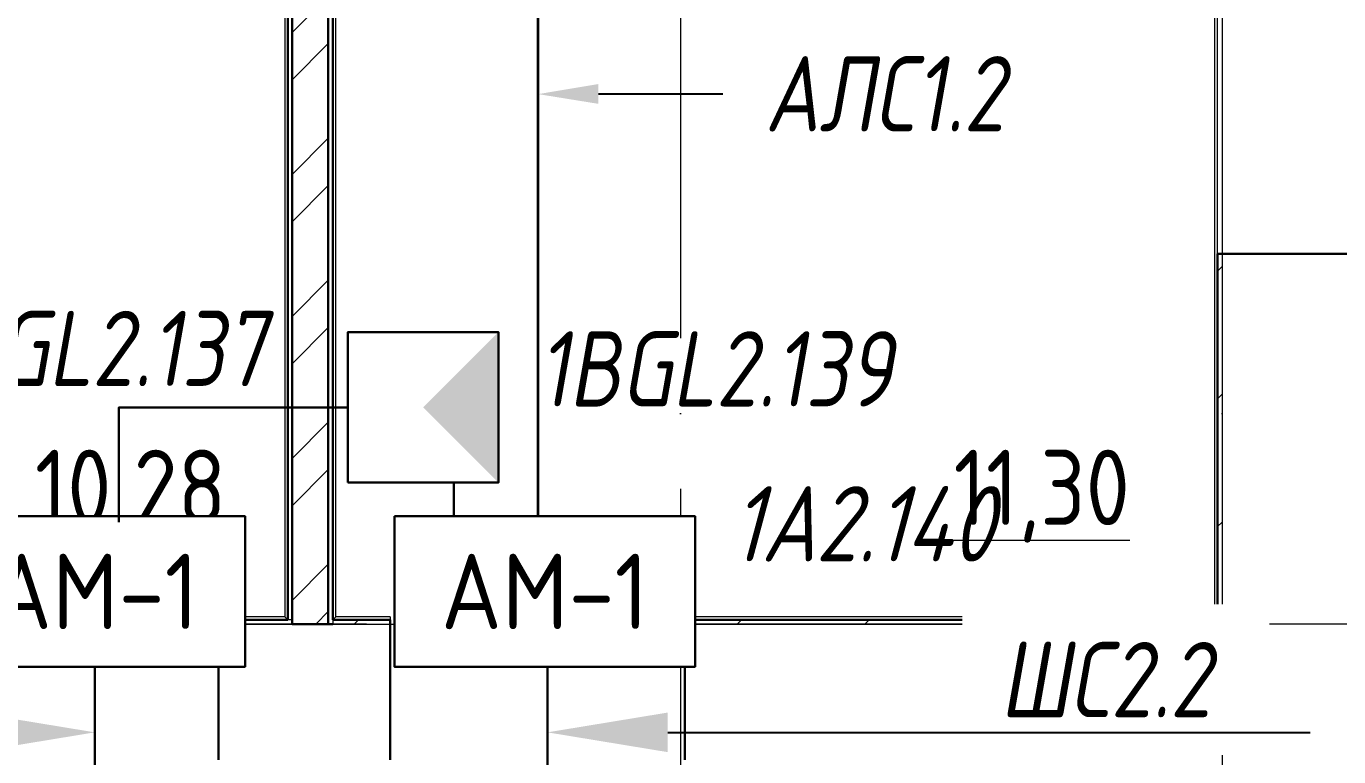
# Model space of a CAD drawing. Header units: millimetres. Extents: x -259793 to 1187961, y -549744 to 43070.
# Drawn here: x 133552 to 137914, y 12821 to 15246 of the extents above; entities that cross this region are included whole.
import ezdxf
from ezdxf import colors
from ezdxf.entities.mleader import LeaderData, LeaderLine
from ezdxf.enums import TextEntityAlignment as Align
from ezdxf.math import Vec2, Vec3

# ---------------------------------------------------------------- set-up
doc = ezdxf.new("R2010")
doc.units = ezdxf.units.MM
doc.linetypes.add('ADSK_Линия сетки', pattern=[25, 20, -2.5, 0, -2.5])
doc.linetypes.add('штриховаяX2', pattern=[1.5, 1, -0.5])
for name, color, linetype, lineweight in [('E-Безопасность-G', 153, 'Continuous', 35), ('RC-Выноски', 7, 'Continuous', 0), ('RC-Извещатели_охранные', 5, 'Continuous', 30), ('RC-Прочее_оборудование', 5, 'Continuous', 30), ('лс', 5, 'Continuous', 30), ('Марки помещений', 252, 'Continuous', 20), ('Ограждение', 252, 'Continuous', 9), ('Оси', 252, 'Continuous', 9), ('Стены внутренние', 7, 'Continuous', 18), ('Стены наружные', 7, 'Continuous', 18), ('Стены штриховка', 7, 'Continuous', 9)]:
    doc.layers.add(name, color=color, linetype=linetype, lineweight=lineweight)
doc.layers.add('RC-Позиционные_обозначения', color=7, linetype='Continuous')
doc.styles.add('GOST Common_2', font='', dxfattribs={"width": 0.9, "height": 250})
doc.styles.add('ISOCPEUR', font='isocpeur.ttf', dxfattribs={"width": 0.9, "height": 350})
doc.styles.add('RubezhCAD', font='', dxfattribs={"oblique": 10})
doc.styles.get("Standard").update_dxf_attribs({"font": ''})
doc.styles.get('GOST Common_2').set_extended_font_data('GOST type B')
doc.styles.get('RubezhCAD').set_extended_font_data('GOST type A')
doc.styles.get('Standard').set_extended_font_data('GOST type B')

# ---------------------------------------------------------------- blocks, each defined once
blk = doc.blocks.new('RC-UGO-AM-01')
at = {"layer": 'RC-Прочее_оборудование'}
blk.add_point((0, 0), dxfattribs=at)
blk.add_attdef('PSTN', text='', height=2.5, dxfattribs=at).set_placement((2.323, 2.403), align=Align.BOTTOM_LEFT)
blk.add_wipeout([(4.993, 2.499), (4.993, -2.499), (-4.993, -2.499), (-4.987, 2.499)]).dxf.layer = 'RC-Прочее_оборудование'
blk.add_wipeout([(-4.993, -2.499), (-4.993, 2.499), (4.993, 2.499), (4.993, -2.499)]).dxf.layer = 'RC-Прочее_оборудование'
blk.add_lwpolyline([(-4.993, 2.499), (4.993, 2.499), (4.993, -2.499), (-4.993, -2.499), (-4.993, 2.499)], close=True, dxfattribs=at)
blk.add_lwpolyline([(-4.993, 2.499), (-4.987, 2.499)], dxfattribs=at)
blk.add_lwpolyline([(-4.993, 2.499), (-4.987, 2.499)], dxfattribs=at)
at = {"layer": 'RC-Прочее_оборудование', "ltscale": 100, "style": 'ISOCPEUR', "width": 0.9}
blk.add_text('АМ-1', height=2.5, dxfattribs=at).set_placement((0, 0), align=Align.MIDDLE)
blk = doc.blocks.new('RC-UGO-IOPPA-01')
at = {"layer": 'RC-Извещатели_охранные'}
blk.add_attdef('PSTN', text='', height=2.5, dxfattribs=at).set_placement((0.977, 2.603), align=Align.BOTTOM_LEFT)
blk.add_wipeout([(2.5, -2.5), (2.5, 2.5), (-2.5, 2.5), (-2.5, -2.5)]).dxf.layer = 'RC-Извещатели_охранные'
blk.add_wipeout([(-2.5, -2.5), (-2.5, 2.5), (2.5, 2.5), (2.5, -2.5)]).dxf.layer = 'RC-Извещатели_охранные'
h = blk.add_hatch(color=256, dxfattribs=at)
h.dxf.hatch_style = 1
h.paths.add_polyline_path([(2.5, -2.5), (2.5, 2.5), (0, 0)])
blk.add_lwpolyline([(-2.5, -2.5), (2.5, -2.5), (2.5, 2.5), (-2.5, 2.5)], close=True, dxfattribs=at)
blk = doc.blocks.new('2 этаж')
at = {"layer": 'Ограждение', "color": 251, "true_color": 0x636466}
for p, q in [((134411, 18960.7), (134411, 13285.7)), ((134581, 13285.7), (134581, 18960.7)), ((137501, 16155.7), (137501, 13285.7)), ((134191, 13275.7), (134191, 13285.7)), ((134411, 13285.7), (134191, 13285.7)), ((134411, 13285.7), (134421, 13275.7)), ((134581, 13285.7), (134571, 13275.7)), ((134761, 13285.7), (134581, 13285.7)), ((134761, 13285.7), (134761, 13275.7)), ((135741, 13275.7), (135741, 13285.7)), ((137501, 13285.7), (135741, 13285.7)), ((137501, 13285.7), (137511, 13275.7))]:
    blk.add_line(p, q, dxfattribs=at)
at = {"layer": 'Оси', "color": 251, "linetype": 'ADSK_Линия сетки', "ltscale": 100, "true_color": 0x636466}
for p, q in [((135726, 33711.4), (135726, -32265.4)), ((137526, 33711.4), (137526, -32265.4)), ((139683.5, 13260.7), (93565.9, 13260.7))]:
    blk.add_line(p, q, dxfattribs=at)
at = {"layer": 'Стены внутренние', "color": 251, "lineweight": 30, "true_color": 0x636466}
for p, q in [((137526, 14490.7), (138228, 14490.7)), ((134191, 12810.7), (134191, 13260.7)), ((134571, 13260.7), (134436, 13260.7)), ((134761, 12810.7), (134761, 13260.7)), ((135741, 12810.7), (135741, 13260.7)), ((137526, 13260.7), (137526, 13275.7))]:
    blk.add_line(p, q, dxfattribs=at)
at = {"layer": 'Стены внутренние', "color": 251, "true_color": 0x636466}
for p, q in [((137526, 14490.7), (137526, 13275.7)), ((133006, 13260.7), (134191, 13260.7)), ((134571, 13260.7), (137526, 13260.7))]:
    blk.add_line(p, q, dxfattribs=at)
at = {"layer": 'Стены наружные', "color": 251, "lineweight": 30, "true_color": 0x636466}
for p, q in [((134556, 13260.7), (134556, 18960.7)), ((134571, 18960.7), (134571, 13275.7)), ((134421, 18660.7), (134421, 13275.7)), ((134436, 13260.7), (134436, 18660.7)), ((137511, 13275.7), (137511, 14490.7)), ((137526, 14490.7), (137511, 14490.7)), ((134421, 13275.7), (134191, 13275.7)), ((134191, 13260.7), (134191, 13275.7)), ((134761, 13275.7), (134571, 13275.7)), ((134761, 13260.7), (134761, 13275.7)), ((137511, 13275.7), (135741, 13275.7)), ((135741, 13260.7), (135741, 13275.7))]:
    blk.add_line(p, q, dxfattribs=at)
at = {"layer": 'Стены наружные', "color": 251, "true_color": 0x636466}
for p, q in [((137511, 14490.7), (137511, 15820.7)), ((134191, 13260.7), (134436, 13260.7))]:
    blk.add_line(p, q, dxfattribs=at)
at = {"layer": 'Стены наружные', "color": 251, "linetype": 'Continuous', "lineweight": 9, "true_color": 0x636466}
for p, q in [((134436, 15225.5), (134556, 15345.5)), ((134436, 15068.3), (134556, 15188.3)), ((134436, 14754), (134556, 14874)), ((134436, 14596.9), (134556, 14716.9)), ((137511, 14433.3), (137526, 14448.3)), ((134436, 14282.6), (134556, 14402.6)), ((134436, 14125.4), (134556, 14245.4)), ((137511, 14009), (137526, 14024)), ((134436, 13811.1), (134556, 13931.1)), ((134436, 13653.9), (134556, 13773.9)), ((137511, 13584.8), (137526, 13599.8)), ((134436, 13339.6), (134556, 13459.6)), ((134514.3, 13260.7), (134556, 13302.5)), ((134217.1, 13260.7), (134232.1, 13275.7)), ((134641.4, 13260.7), (134656.4, 13275.7)), ((135914.2, 13260.7), (135929.2, 13275.7)), ((136338.4, 13260.7), (136353.4, 13275.7)), ((136762.7, 13260.7), (136777.7, 13275.7)), ((137187, 13260.7), (137202, 13275.7))]:
    blk.add_line(p, q, dxfattribs=at)
at = {"layer": 'Стены штриховка', "color": 251, "true_color": 0x636466}
for p, q in [((134436, 13275.7), (134421, 13275.7)), ((134571, 13275.7), (134571, 13260.7))]:
    blk.add_line(p, q, dxfattribs=at)
at = {"layer": 'Марки помещений', "color": 251, "true_color": 0x636466, "style": 'GOST Common_2', "width": 0.9}
for s, p in [('%%U10,28', (133580.9, 13589.9)), ('%%U11,30', (136633.5, 13589.9))]:
    blk.add_text(s, height=250, dxfattribs=at).set_placement(p)

msp = doc.modelspace()

# ---------------------------------------------------------------- block references
msp.add_blockref('2 этаж', (0, 0))

# ---------------------------------------------------------------- next in the draw order: block references
at = {"layer": 'RC-Прочее_оборудование', "color": 1, "ltscale": 0.01}
ref = msp.add_blockref('RC-UGO-AM-01', (135275.16624, 13369.44548), dxfattribs=dict(at, xscale=100, yscale=100, zscale=100))
ref.add_attrib('PSTN', '1A2.140', (135892.49473, 13469.05374), dxfattribs={"layer": 'RC-Позиционные_обозначения', "height": 250, "style": 'RubezhCAD', "oblique": 15})
ref = msp.add_blockref('RC-UGO-AM-01', (133780.08313, 13369.44548), dxfattribs=dict(at, xscale=100, yscale=100, zscale=100))
ref.add_attrib('PSTN', '1A2.138', (132261.97284, 13017.9729), dxfattribs={"layer": 'RC-Позиционные_обозначения', "height": 250, "style": 'RubezhCAD', "oblique": 15})

# ---------------------------------------------------------------- next in the draw order: leaders
at = {"layer": 'RC-Выноски', "ltscale": 0.01}
ml = msp.add_multileader_mtext('Standard', dxfattribs=at)
ml.set_content('АЛС1.2', color=256, style='RubezhCAD')
ml.set_leader_properties()
ml.build(insert=Vec2(0, 0))
ml.multileader.update_dxf_attribs({"has_text_frame": 1, "text_right_attachment_type": 2, "dogleg_length": 2, "arrow_head_size": 200, "scale": 100})
ctx = ml.context
ctx.base_point, ctx.scale, ctx.char_height, ctx.arrow_head_size, ctx.landing_gap_size, ctx.plane_origin = Vec3(135867.14293, 15021.75848), 100, 250, 200, 100, Vec3(89885.32343, -170951.53117)
ctx.right_attachment, ctx.text_align_type = 2, 1
notes = []
notes.append((ctx, [(0, (1, 1, 0), (135667.14293, 15021.75848), (1, 0), 200, [(0, [(135253.33816, 15020.58058)], 0, [])])]))
ctx.mtext.insert, ctx.mtext.alignment, ctx.mtext.flow_direction = Vec3(136404.97467, 15146.75848), 2, 5
ctx.mtext.has_bg_fill, ctx.mtext.bg_color, ctx.mtext.bg_scale_factor, ctx.mtext.bg_transparency, ctx.mtext.use_window_bg_color = 1, -1027028792, 1.5, 0, 1
for ctx, leaders in notes:
    for number, flags, end, landing, length, lines in leaders:
        leader = LeaderData()
        leader.index, (leader.has_last_leader_line, leader.has_dogleg_vector, leader.attachment_direction) = number, flags
        leader.last_leader_point, leader.dogleg_vector, leader.dogleg_length = Vec3(end), Vec3(landing), length
        for number, points, colour, breaks in lines:
            line = LeaderLine()
            line.index, line.vertices, line.color, line.breaks = number, Vec3.list(points), colors.encode_raw_color(colour), breaks
            leader.lines.append(line)
        ctx.leaders.append(leader)

# ---------------------------------------------------------------- next in the draw order: linework, layer by layer
at = {"layer": 'E-Безопасность-G', "color": 5}
msp.add_line((135253.33816, 13619.378), (135253.33816, 24197.22909), dxfattribs=at)
at = {"layer": 'лс', "linetype": 'штриховаяX2', "ltscale": 2}
for p, q in [((133780.08313, 12683.97517), (133780.08313, 13119.51296)), ((135284.13003, 12683.97517), (135284.13003, 13119.51296))]:
    msp.add_line(p, q, dxfattribs=at)
at = {"layer": 'лс'}
for points in [[(134621.07436, 13980.71355), (133860.19609, 13980.71355), (133860.19609, 13599.57362)], [(134972.61481, 13730.71355), (134972.61481, 13619.378)]]:
    msp.add_lwpolyline(points, dxfattribs=at)

# ---------------------------------------------------------------- next in the draw order: block references
at = {"layer": 'RC-Извещатели_охранные'}
ref = msp.add_blockref('RC-UGO-IOPPA-01', (132844.69116, 13980.71355), dxfattribs=dict(at, xscale=100, yscale=100, zscale=100))
ref.add_attrib('PSTN', '1BGL2.137', dxfattribs={"layer": 'RC-Позиционные_обозначения', "height": 250, "style": 'RubezhCAD', "oblique": 10}).set_placement((133766.35377, 13976.14134), align=Align.BOTTOM_CENTER)
ref = msp.add_blockref('RC-UGO-IOPPA-01', (134871.07436, 13980.71355), dxfattribs=dict(at, xscale=100, yscale=100, zscale=100))
ref.add_attrib('PSTN', '1BGL2.139', dxfattribs={"layer": 'RC-Позиционные_обозначения', "height": 250, "style": 'RubezhCAD', "oblique": 10}).set_placement((135842.62387, 13908.41475), align=Align.BOTTOM_CENTER)

# ---------------------------------------------------------------- next in the draw order: leaders
at = {"layer": 'RC-Выноски', "ltscale": 0.01}
ml = msp.add_multileader_mtext('Standard', dxfattribs=at)
ml.set_content('ШС2.3', color=256, style='RubezhCAD')
ml.set_leader_properties()
ml.build(insert=Vec2(0, 0))
ml.multileader.update_dxf_attribs({"has_text_frame": 1, "text_left_attachment_type": 6, "text_right_attachment_type": 6, "dogleg_length": 2, "arrow_head_size": 400, "scale": 100})
ctx = ml.context
ctx.base_point, ctx.scale, ctx.char_height, ctx.arrow_head_size, ctx.landing_gap_size, ctx.plane_origin = Vec3(131094.68547, 12901.74406), 100, 250, 400, 100, Vec3(-152331.14183, -32454.00791)
ctx.left_attachment, ctx.right_attachment, ctx.text_align_type = 6, 6, 2
notes = []
notes.append((ctx, [(1, (1, 1, 0), (132097.23755, 12901.74406), (-1, 0), 53.6743, [(0, [(133780.08313, 12901.74406)], 0, [])])]))
ctx.mtext.insert, ctx.mtext.alignment, ctx.mtext.flow_direction = Vec3(131943.56324, 13201.74406), 3, 5
ctx.mtext.has_bg_fill, ctx.mtext.bg_color, ctx.mtext.bg_scale_factor, ctx.mtext.bg_transparency, ctx.mtext.use_window_bg_color = 1, -1027028792, 1.5, 0, 1
ml = msp.add_multileader_mtext('Standard', dxfattribs=at)
ml.set_content('ШС2.2', color=256, style='RubezhCAD')
ml.set_leader_properties()
ml.build(insert=Vec2(0, 0))
ml.multileader.update_dxf_attribs({"has_text_frame": 1, "text_left_attachment_type": 6, "text_right_attachment_type": 6, "dogleg_length": 2, "arrow_head_size": 400, "scale": 100})
ctx = ml.context
ctx.base_point, ctx.scale, ctx.char_height, ctx.arrow_head_size, ctx.landing_gap_size, ctx.plane_origin = Vec3(136687.31112, 12901.74406), 100, 250, 400, 100, Vec3(-150827.09494, -32454.00791)
ctx.left_attachment, ctx.right_attachment = 6, 6
notes.append((ctx, [(0, (1, 1, 0), (136633.63682, 12901.74406), (1, 0), 53.6743, [(0, [(135284.13003, 12901.74406)], 0, [])])]))
ctx.mtext.insert, ctx.mtext.flow_direction = Vec3(136787.31112, 13201.74406), 5
ctx.mtext.has_bg_fill, ctx.mtext.bg_color, ctx.mtext.bg_scale_factor, ctx.mtext.bg_transparency, ctx.mtext.use_window_bg_color = 1, -1027028792, 1.5, 0, 1
for ctx, leaders in notes:
    for number, flags, end, landing, length, lines in leaders:
        leader = LeaderData()
        leader.index, (leader.has_last_leader_line, leader.has_dogleg_vector, leader.attachment_direction) = number, flags
        leader.last_leader_point, leader.dogleg_vector, leader.dogleg_length = Vec3(end), Vec3(landing), length
        for number, points, colour, breaks in lines:
            line = LeaderLine()
            line.index, line.vertices, line.color, line.breaks = number, Vec3.list(points), colors.encode_raw_color(colour), breaks
            leader.lines.append(line)
        ctx.leaders.append(leader)

doc.saveas('drawing.dxf')
